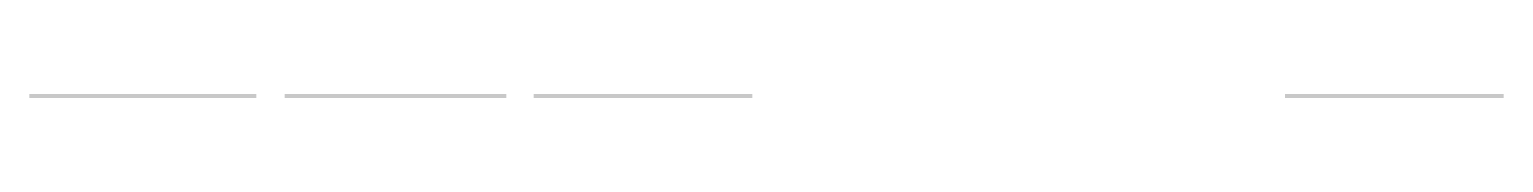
# Model space of a CAD drawing. Header units: millimetres. Extents: x -187347 to 135007, y -6415 to 292048.
# Drawn here: x 99643 to 135007, y 139979 to 140078 of the extents above; entities that cross this region are included whole.
import ezdxf

# ---------------------------------------------------------------- set-up
doc = ezdxf.new("R2010")
doc.units = ezdxf.units.MM
doc.header["$LTSCALE"] = 100
doc.layers.add('A-WALL-PATT', color=7, linetype='Continuous', lineweight=5)

msp = doc.modelspace()

# ---------------------------------------------------------------- hatches: boundary and pattern name
at = {"layer": 'A-WALL-PATT'}
h = msp.add_hatch(dxfattribs=at)
h.set_pattern_fill('FP_1437', color=256, angle=-292.61987, style=0, pattern_type=2)
h.set_pattern_definition([(247.3801, (102357.864, 140058.768), (-0.00031, -50.79954), [13.208, -647.192]), (247.3801, (102307.065, 140058.769), (-0.00031, -50.79954), [13.208, -647.192]), (247.3801, (102256.264, 140058.769), (-0.00031, -50.79954), [13.208, -647.192]), (247.3801, (102205.464, 140058.769), (-0.00031, -50.79954), [13.208, -647.192]), (247.3801, (102154.664, 140058.768), (-0.00031, -50.79954), [13.208, -647.192]), (292.2491, (102315.192, 140058.769), (-0.00024, -50.80037), [12.075, -1195.427]), (292.2491, (102264.392, 140058.768), (-0.00024, -50.80037), [12.075, -1195.427]), (292.2491, (102213.592, 140058.769), (-0.00024, -50.80037), [12.075, -1195.427]), (292.2491, (102162.792, 140058.768), (-0.00024, -50.80037), [12.075, -1195.427]), (292.2491, (102111.992, 140058.769), (-0.00024, -50.80037), [12.075, -1195.427]), (292.2491, (102061.192, 140058.768), (-0.00024, -50.80037), [12.075, -1195.427]), (292.2491, (102010.393, 140058.768), (-0.00024, -50.80037), [12.075, -1195.427]), (292.2491, (101959.592, 140058.768), (-0.00024, -50.80037), [12.075, -1195.427]), (292.2491, (101908.792, 140058.768), (-0.00024, -50.80037), [12.075, -1195.427]), (67.7511, (102327.892, 140047.592), (0.00048, -50.80037), [12.075, -1195.427]), (67.7511, (102277.093, 140047.593), (0.00048, -50.80037), [12.075, -1195.427]), (67.7511, (102226.292, 140047.593), (0.00048, -50.80037), [12.075, -1195.427]), (67.7511, (102175.492, 140047.593), (0.00048, -50.80037), [12.075, -1195.427]), (67.7511, (102124.692, 140047.592), (0.00048, -50.80037), [12.075, -1195.427]), (67.7511, (102073.892, 140047.593), (0.00048, -50.80037), [12.075, -1195.427]), (67.7511, (102023.092, 140047.592), (0.00048, -50.80037), [12.075, -1195.427]), (67.7511, (101972.292, 140047.593), (0.00048, -50.80037), [12.075, -1195.427]), (67.7511, (101921.492, 140047.592), (0.00048, -50.80037), [12.075, -1195.427]), (112.6201, (102345.672, 140046.577), (0.00055, -50.79954), [13.208, -647.192]), (112.6201, (102294.872, 140046.576), (0.00055, -50.79954), [13.208, -647.192]), (112.6201, (102244.072, 140046.577), (0.00055, -50.79954), [13.208, -647.192]), (112.6201, (102193.272, 140046.576), (0.00055, -50.79954), [13.208, -647.192]), (112.6201, (102142.472, 140046.577), (0.00055, -50.79954), [13.208, -647.192]), (261.87013, (102360.404, 140067.405), (6.9e-05, -50.799541), [3.592, -355.618]), (248.1981, (102359.896, 140063.849), (-0.00022, -50.80049), [5.471, -268.095]), (248.1981, (102309.096, 140063.848), (-0.00022, -50.80049), [5.471, -268.095]), (111.8011, (102340.593, 140058.768), (-0.00043, -50.80049), [5.471, -268.095]), (111.8011, (102289.792, 140058.768), (-0.00043, -50.80049), [5.471, -268.095]), (98.13013, (102338.56, 140063.849), (0.00017, -50.799541), [3.592, -355.618]), (98.13013, (102360.404, 140067.405), (0.00017, -50.799541), [3.592, -355.618]), (116.5651, (102359.896, 140070.96), (0.00052, -50.79989), [3.408, -110.184]), (135.0001, (102358.372, 140074.01), (0.0001, -50.79997), [3.592, -68.25]), (146.3101, (102355.832, 140076.55), (0.00046, -50.8), [1.832, -181.33]), (146.3101, (102305.03, 140076.55), (0.00046, -50.8), [1.832, -181.33]), (146.3101, (102254.23, 140076.55), (0.00046, -50.8), [1.832, -181.33]), (161.5651, (102354.31, 140077.564), (-0.0002, -50.7998), [1.676, -158.967]), (161.5651, (102303.51, 140077.564), (-0.00024, -50.7998), [1.676, -158.967]), (161.5651, (102252.71, 140077.565), (-0.00024, -50.7998), [1.676, -158.967]), (161.5651, (102352.784, 140078.07), (-0.0002, -50.7998), [1.676, -158.967]), (161.5651, (102301.984, 140078.073), (-0.00024, -50.7998), [1.676, -158.967]), (161.5651, (102251.184, 140078.07), (-0.00024, -50.7998), [1.676, -158.967]), (180.0001, (102351.26, 140078.58), (0.0001, -50.8), [4.064, -46.736]), (198.4351, (102347.197, 140078.58), (0.0005, -50.7998), [1.676, -158.967]), (198.4351, (102296.396, 140078.58), (0.0005, -50.7998), [1.676, -158.967]), (198.4351, (102245.596, 140078.58), (0.0005, -50.7998), [1.676, -158.967]), (198.4351, (102345.67, 140078.073), (0.0005, -50.7998), [1.676, -158.967]), (198.4351, (102294.87, 140078.07), (0.0005, -50.7998), [1.676, -158.967]), (198.4351, (102244.073, 140078.07), (0.0005, -50.7998), [1.676, -158.967]), (213.6901, (102344.15, 140077.565), (-0.0002, -50.8), [1.832, -181.33]), (213.6901, (102293.348, 140077.564), (-0.0002, -50.8), [1.832, -181.33]), (213.6901, (102242.55, 140077.565), (-0.0002, -50.8), [1.832, -181.33]), (225.0001, (102342.624, 140076.55), (0.0001, -50.79997), [3.592, -68.25]), (243.4351, (102340.084, 140074.008), (-0.00028, -50.79989), [3.408, -110.184]), (261.87013, (102338.561, 140070.961), (6.9e-05, -50.799541), [3.592, -355.618]), (261.87013, (102335.004, 140067.404), (6.9e-05, -50.799541), [3.592, -355.618]), (248.1981, (102334.497, 140063.849), (-0.00022, -50.80049), [5.471, -268.095]), (248.1981, (102283.696, 140063.849), (-0.00022, -50.80049), [5.471, -268.095]), (111.8011, (102315.192, 140058.769), (-0.00043, -50.80049), [5.471, -268.095]), (111.8011, (102264.392, 140058.768), (-0.00043, -50.80049), [5.471, -268.095]), (98.13013, (102313.16, 140063.848), (0.00017, -50.799541), [3.592, -355.618]), (98.13013, (102335.004, 140067.404), (0.00017, -50.799541), [3.592, -355.618]), (116.5651, (102334.496, 140070.96), (0.00052, -50.79989), [3.408, -110.184]), (135.0001, (102332.972, 140074.01), (0.0001, -50.79997), [3.592, -68.25]), (146.3101, (102330.433, 140076.55), (0.00046, -50.8), [1.832, -181.33]), (146.3101, (102279.63, 140076.55), (0.00046, -50.8), [1.832, -181.33]), (146.3101, (102228.832, 140076.55), (0.00046, -50.8), [1.832, -181.33]), (161.5651, (102328.91, 140077.564), (-0.00024, -50.7998), [1.676, -158.967]), (161.5651, (102278.11, 140077.565), (-0.00024, -50.7998), [1.676, -158.967]), (161.5651, (102227.31, 140077.564), (-0.00024, -50.7998), [1.676, -158.967]), (161.5651, (102327.384, 140078.072), (-0.00024, -50.7998), [1.676, -158.967]), (161.5651, (102276.585, 140078.073), (-0.00024, -50.7998), [1.676, -158.967]), (161.5651, (102225.784, 140078.073), (-0.00024, -50.7998), [1.676, -158.967]), (180.0001, (102325.86, 140078.58), (0.0001, -50.8), [4.064, -46.736]), (198.4351, (102321.796, 140078.58), (0.0005, -50.7998), [1.676, -158.967]), (198.4351, (102270.996, 140078.58), (0.0005, -50.7998), [1.676, -158.967]), (198.4351, (102220.196, 140078.58), (0.0005, -50.7998), [1.676, -158.967]), (198.4351, (102320.27, 140078.073), (0.0005, -50.7998), [1.676, -158.967]), (198.4351, (102269.47, 140078.07), (0.0005, -50.7998), [1.676, -158.967]), (198.4351, (102218.67, 140078.073), (0.0005, -50.7998), [1.676, -158.967]), (213.6901, (102318.75, 140077.565), (-0.0002, -50.8), [1.832, -181.33]), (213.6901, (102267.948, 140077.565), (-0.0002, -50.8), [1.832, -181.33]), (213.6901, (102217.15, 140077.565), (-0.0002, -50.8), [1.832, -181.33]), (225.0001, (102317.225, 140076.55), (0.0001, -50.79997), [3.592, -68.25]), (243.4351, (102314.684, 140074.008), (-0.00028, -50.79989), [3.408, -110.184]), (261.87013, (102313.1596, 140070.9604), (6.9e-05, -50.799541), [3.592, -355.618]), (261.87013, (102347.7036, 140038.9564), (6.9e-05, -50.799541), [3.592, -355.618]), (243.4351, (102347.196, 140035.4), (-0.00028, -50.79989), [3.408, -110.184]), (225.0001, (102345.672, 140032.353), (0.0001, -50.79997), [3.592, -68.25]), (213.6901, (102343.13, 140029.812), (-0.0002, -50.8), [1.832, -181.33]), (213.6901, (102292.332, 140029.813), (-0.0002, -50.8), [1.832, -181.33]), (213.6901, (102241.53, 140029.812), (-0.0002, -50.8), [1.832, -181.33]), (198.4351, (102341.61, 140028.796), (0.0005, -50.7998), [1.676, -158.967]), (198.4351, (102290.81, 140028.797), (0.0005, -50.7998), [1.676, -158.967]), (198.4351, (102240.01, 140028.796), (0.0005, -50.7998), [1.676, -158.967]), (198.4351, (102340.084, 140028.29), (0.0005, -50.7998), [1.676, -158.967]), (198.4351, (102289.284, 140028.29), (0.0005, -50.7998), [1.676, -158.967]), (198.4351, (102238.484, 140028.29), (0.0005, -50.7998), [1.676, -158.967]), (180.0001, (102338.56, 140027.78), (0.0001, -50.8), [4.064, -46.736]), (161.5651, (102334.496, 140027.78), (-0.00024, -50.7998), [1.676, -158.967]), (161.5651, (102283.697, 140027.78), (-0.00024, -50.7998), [1.676, -158.967]), (161.5651, (102232.896, 140027.78), (-0.00024, -50.7998), [1.676, -158.967]), (161.5651, (102332.972, 140028.29), (-0.00024, -50.7998), [1.676, -158.967]), (161.5651, (102282.17, 140028.29), (-0.00024, -50.7998), [1.676, -158.967]), (161.5651, (102231.37, 140028.29), (-0.00024, -50.7998), [1.676, -158.967]), (146.3101, (102331.45, 140028.797), (0.00046, -50.8), [1.832, -181.33]), (146.3101, (102280.648, 140028.797), (0.00046, -50.8), [1.832, -181.33]), (146.3101, (102229.85, 140028.797), (0.00046, -50.8), [1.832, -181.33]), (135.0001, (102329.924, 140029.812), (0.0001, -50.79997), [3.592, -68.25]), (116.5651, (102327.385, 140032.352), (0.00052, -50.79989), [3.408, -110.184]), (98.13013, (102325.8596, 140035.4004), (0.00017, -50.799541), [3.592, -355.618]), (98.13013, (102347.7036, 140038.9564), (0.00017, -50.799541), [3.592, -355.618]), (110.5561, (102347.196, 140042.512), (0.00031, -50.80042), [4.34, -429.695]), (110.5561, (102296.397, 140042.512), (0.00031, -50.80042), [4.34, -429.695]), (110.5561, (102245.596, 140042.512), (0.00031, -50.80042), [4.34, -429.695]), (248.1981, (102327.892, 140047.592), (-0.00022, -50.80049), [5.471, -268.095]), (248.1981, (102277.093, 140047.593), (-0.00022, -50.80049), [5.471, -268.095]), (261.87013, (102325.86, 140042.512), (6.9e-05, -50.799541), [3.592, -355.618]), (180.0001, (102361.93, 140027.78), (0.0001, -50.8), [2.032, -48.768]), (161.5651, (102359.896, 140027.78), (-0.0002, -50.7998), [1.676, -158.967]), (161.5651, (102309.096, 140027.78), (-0.00024, -50.7998), [1.676, -158.967]), (161.5651, (102258.296, 140027.78), (-0.00024, -50.7998), [1.676, -158.967]), (161.5651, (102358.37, 140028.29), (-0.0002, -50.7998), [1.676, -158.967]), (161.5651, (102307.573, 140028.29), (-0.00024, -50.7998), [1.676, -158.967]), (161.5651, (102256.77, 140028.29), (-0.00024, -50.7998), [1.676, -158.967]), (146.3101, (102356.85, 140028.797), (0.00046, -50.8), [1.832, -181.33]), (146.3101, (102306.048, 140028.796), (0.00046, -50.8), [1.832, -181.33]), (146.3101, (102255.25, 140028.797), (0.00046, -50.8), [1.832, -181.33]), (135.0001, (102355.324, 140029.812), (0.0001, -50.79997), [3.592, -68.25]), (116.5651, (102352.784, 140032.352), (0.00052, -50.79989), [3.408, -110.184]), (98.13013, (102351.261, 140035.401), (0.00017, -50.799541), [3.592, -355.618]), (249.4441, (102352.784, 140046.576), (-7e-05, -50.80042), [4.34, -429.695]), (249.4441, (102301.985, 140046.577), (-7e-05, -50.80042), [4.34, -429.695]), (249.4441, (102251.184, 140046.577), (-7e-05, -50.80042), [4.34, -429.695]), (261.87013, (102351.26, 140042.512), (6.9e-05, -50.799541), [3.592, -355.618]), (261.87013, (102322.304, 140038.9565), (6.9e-05, -50.799541), [3.592, -355.618]), (243.4351, (102321.796, 140035.4), (-0.00028, -50.79989), [3.408, -110.184]), (225.0001, (102320.273, 140032.353), (0.0001, -50.79997), [3.592, -68.25]), (213.6901, (102317.732, 140029.812), (-0.0002, -50.8), [1.832, -181.33]), (213.6901, (102266.933, 140029.813), (-0.0002, -50.8), [1.832, -181.33]), (213.6901, (102216.13, 140029.813), (-0.0002, -50.8), [1.832, -181.33]), (198.4351, (102316.21, 140028.796), (0.0005, -50.7998), [1.676, -158.967]), (198.4351, (102265.41, 140028.797), (0.0005, -50.7998), [1.676, -158.967]), (198.4351, (102214.61, 140028.797), (0.0005, -50.7998), [1.676, -158.967]), (198.4351, (102314.685, 140028.29), (0.0005, -50.7998), [1.676, -158.967]), (198.4351, (102263.884, 140028.29), (0.0005, -50.7998), [1.676, -158.967]), (198.4351, (102213.084, 140028.29), (0.0005, -50.7998), [1.676, -158.967]), (180.0001, (102313.16, 140027.78), (0.0001, -50.8), [2.032, -48.768]), (98.13013, (102322.304, 140038.9565), (0.00017, -50.799541), [3.592, -355.618]), (111.8011, (102321.796, 140042.512), (-0.00043, -50.80049), [5.471, -268.095]), (111.8011, (102270.996, 140042.513), (-0.00043, -50.80049), [5.471, -268.095])])
h.paths.add_polyline_path([(100790.9, 139979.4), (105081.9, 139979.4), (105081.9, 140077.8), (99642.7, 140077.8), (99642.7, 139979.4), (100050.3, 139979.4)])
h = msp.add_hatch(dxfattribs=at)
h.set_pattern_fill('FP_1439', color=256, angle=-292.61987, style=0, pattern_type=2)
h.set_pattern_definition([(247.3801, (108420.364, 140058.769), (-0.00031, -50.79954), [13.208, -647.192]), (247.3801, (108369.564, 140058.768), (-0.00031, -50.79954), [13.208, -647.192]), (247.3801, (108318.764, 140058.769), (-0.00031, -50.79954), [13.208, -647.192]), (247.3801, (108267.964, 140058.768), (-0.00031, -50.79954), [13.208, -647.192]), (247.3801, (108217.165, 140058.768), (-0.00031, -50.79954), [13.208, -647.192]), (292.2491, (108377.692, 140058.769), (-0.00024, -50.80037), [12.075, -1195.427]), (292.2491, (108326.892, 140058.768), (-0.00024, -50.80037), [12.075, -1195.427]), (292.2491, (108276.093, 140058.769), (-0.00024, -50.80037), [12.075, -1195.427]), (292.2491, (108225.292, 140058.768), (-0.00024, -50.80037), [12.075, -1195.427]), (292.2491, (108174.492, 140058.769), (-0.00024, -50.80037), [12.075, -1195.427]), (292.2491, (108123.692, 140058.768), (-0.00024, -50.80037), [12.075, -1195.427]), (292.2491, (108072.892, 140058.769), (-0.00024, -50.80037), [12.075, -1195.427]), (292.2491, (108022.092, 140058.768), (-0.00024, -50.80037), [12.075, -1195.427]), (292.2491, (107971.292, 140058.769), (-0.00024, -50.80037), [12.075, -1195.427]), (67.7511, (108390.392, 140047.593), (0.00048, -50.80037), [12.075, -1195.427]), (67.7511, (108339.592, 140047.592), (0.00048, -50.80037), [12.075, -1195.427]), (67.7511, (108288.792, 140047.593), (0.00048, -50.80037), [12.075, -1195.427]), (67.7511, (108237.992, 140047.592), (0.00048, -50.80037), [12.075, -1195.427]), (67.7511, (108187.193, 140047.592), (0.00048, -50.80037), [12.075, -1195.427]), (67.7511, (108136.392, 140047.593), (0.00048, -50.80037), [12.075, -1195.427]), (67.7511, (108085.592, 140047.592), (0.00048, -50.80037), [12.075, -1195.427]), (67.7511, (108034.793, 140047.593), (0.00048, -50.80037), [12.075, -1195.427]), (67.7511, (107983.992, 140047.592), (0.00048, -50.80037), [12.075, -1195.427]), (112.6201, (108408.172, 140046.576), (0.00055, -50.79954), [13.208, -647.192]), (112.6201, (108357.373, 140046.576), (0.00055, -50.79954), [13.208, -647.192]), (112.6201, (108306.572, 140046.577), (0.00055, -50.79954), [13.208, -647.192]), (112.6201, (108255.772, 140046.576), (0.00055, -50.79954), [13.208, -647.192]), (112.6201, (108204.973, 140046.577), (0.00055, -50.79954), [13.208, -647.192]), (261.87013, (108422.904, 140067.404), (6.9e-05, -50.799541), [3.592, -355.618]), (248.1981, (108422.397, 140063.849), (-0.00022, -50.80049), [5.471, -268.095]), (248.1981, (108371.596, 140063.848), (-0.00022, -50.80049), [5.471, -268.095]), (111.8011, (108403.092, 140058.769), (-0.00043, -50.80049), [5.471, -268.095]), (111.8011, (108352.292, 140058.768), (-0.00043, -50.80049), [5.471, -268.095]), (98.13013, (108401.06, 140063.848), (0.00017, -50.799541), [3.592, -355.618]), (98.13013, (108422.904, 140067.404), (0.00017, -50.799541), [3.592, -355.618]), (116.5651, (108422.396, 140070.96), (0.00052, -50.79989), [3.408, -110.184]), (135.0001, (108420.872, 140074.01), (0.0001, -50.79997), [3.592, -68.25]), (146.3101, (108418.333, 140076.55), (0.00046, -50.8), [1.832, -181.33]), (146.3101, (108367.53, 140076.55), (0.00046, -50.8), [1.832, -181.33]), (146.3101, (108316.732, 140076.55), (0.00046, -50.8), [1.832, -181.33]), (161.5651, (108416.81, 140077.564), (-0.0002, -50.7998), [1.676, -158.967]), (161.5651, (108366.01, 140077.565), (-0.0002, -50.7998), [1.676, -158.967]), (161.5651, (108315.21, 140077.564), (-0.00024, -50.7998), [1.676, -158.967]), (161.5651, (108415.284, 140078.07), (-0.0002, -50.7998), [1.676, -158.967]), (161.5651, (108364.485, 140078.073), (-0.0002, -50.7998), [1.676, -158.967]), (161.5651, (108313.684, 140078.072), (-0.00024, -50.7998), [1.676, -158.967]), (180.0001, (108413.76, 140078.58), (0.0001, -50.8), [4.064, -46.736]), (198.4351, (108409.696, 140078.58), (0.0005, -50.7998), [1.676, -158.967]), (198.4351, (108358.896, 140078.58), (0.0005, -50.7998), [1.676, -158.967]), (198.4351, (108308.096, 140078.58), (0.0005, -50.7998), [1.676, -158.967]), (198.4351, (108408.17, 140078.073), (0.0005, -50.7998), [1.676, -158.967]), (198.4351, (108357.37, 140078.07), (0.0005, -50.7998), [1.676, -158.967]), (198.4351, (108306.57, 140078.073), (0.0005, -50.7998), [1.676, -158.967]), (213.6901, (108406.65, 140077.565), (-0.0002, -50.8), [1.832, -181.33]), (213.6901, (108355.848, 140077.564), (-0.0002, -50.8), [1.832, -181.33]), (213.6901, (108305.05, 140077.565), (-0.0002, -50.8), [1.832, -181.33]), (225.0001, (108405.125, 140076.55), (0.0001, -50.79997), [3.592, -68.25]), (243.4351, (108402.584, 140074.008), (-0.00028, -50.79989), [3.408, -110.184]), (261.87013, (108401.0596, 140070.96), (6.9e-05, -50.799541), [3.592, -355.618]), (261.87013, (108397.5044, 140067.404), (6.9e-05, -50.799541), [3.592, -355.618]), (248.1981, (108396.996, 140063.848), (-0.00022, -50.80049), [5.471, -268.095]), (248.1981, (108346.196, 140063.849), (-0.00022, -50.80049), [5.471, -268.095]), (111.8011, (108377.692, 140058.769), (-0.00043, -50.80049), [5.471, -268.095]), (111.8011, (108326.892, 140058.768), (-0.00043, -50.80049), [5.471, -268.095]), (98.13013, (108375.6604, 140063.848), (0.00017, -50.799541), [3.592, -355.618]), (98.13013, (108397.5044, 140067.404), (0.00017, -50.799541), [3.592, -355.618]), (116.5651, (108396.996, 140070.96), (0.00052, -50.79989), [3.408, -110.184]), (135.0001, (108395.472, 140074.01), (0.0001, -50.79997), [3.592, -68.25]), (146.3101, (108392.93, 140076.55), (0.00046, -50.8), [1.832, -181.33]), (146.3101, (108342.13, 140076.55), (0.00046, -50.8), [1.832, -181.33]), (146.3101, (108291.332, 140076.55), (0.00046, -50.8), [1.832, -181.33]), (161.5651, (108391.41, 140077.564), (-0.0002, -50.7998), [1.676, -158.967]), (161.5651, (108340.61, 140077.565), (-0.0002, -50.7998), [1.676, -158.967]), (161.5651, (108289.81, 140077.564), (-0.00024, -50.7998), [1.676, -158.967]), (161.5651, (108389.884, 140078.073), (-0.0002, -50.7998), [1.676, -158.967]), (161.5651, (108339.084, 140078.07), (-0.0002, -50.7998), [1.676, -158.967]), (161.5651, (108288.284, 140078.073), (-0.00024, -50.7998), [1.676, -158.967]), (180.0001, (108388.36, 140078.58), (0.0001, -50.8), [4.064, -46.736]), (198.4351, (108384.296, 140078.58), (0.0005, -50.7998), [1.676, -158.967]), (198.4351, (108333.496, 140078.58), (0.0005, -50.7998), [1.676, -158.967]), (198.4351, (108282.697, 140078.58), (0.0005, -50.7998), [1.676, -158.967]), (198.4351, (108382.77, 140078.07), (0.0005, -50.7998), [1.676, -158.967]), (198.4351, (108331.973, 140078.07), (0.0005, -50.7998), [1.676, -158.967]), (198.4351, (108281.17, 140078.073), (0.0005, -50.7998), [1.676, -158.967]), (213.6901, (108381.248, 140077.564), (-0.0002, -50.8), [1.832, -181.33]), (213.6901, (108330.45, 140077.565), (-0.0002, -50.8), [1.832, -181.33]), (213.6901, (108279.65, 140077.564), (-0.0002, -50.8), [1.832, -181.33]), (225.0001, (108379.724, 140076.55), (0.0001, -50.79997), [3.592, -68.25]), (243.4351, (108377.184, 140074.009), (-0.00028, -50.79989), [3.408, -110.184]), (261.87013, (108375.66, 140070.9605), (6.9e-05, -50.799541), [3.592, -355.618]), (261.87013, (108410.204, 140038.9565), (6.9e-05, -50.799541), [3.592, -355.618]), (243.4351, (108409.696, 140035.4), (-0.00028, -50.79989), [3.408, -110.184]), (225.0001, (108408.173, 140032.353), (0.0001, -50.79997), [3.592, -68.25]), (213.6901, (108405.632, 140029.812), (-0.0002, -50.8), [1.832, -181.33]), (213.6901, (108354.833, 140029.813), (-0.0002, -50.8), [1.832, -181.33]), (213.6901, (108304.03, 140029.812), (-0.0002, -50.8), [1.832, -181.33]), (198.4351, (108404.11, 140028.796), (0.0005, -50.7998), [1.676, -158.967]), (198.4351, (108353.31, 140028.797), (0.0005, -50.7998), [1.676, -158.967]), (198.4351, (108302.51, 140028.796), (0.0005, -50.7998), [1.676, -158.967]), (198.4351, (108402.585, 140028.29), (0.0005, -50.7998), [1.676, -158.967]), (198.4351, (108351.784, 140028.29), (0.0005, -50.7998), [1.676, -158.967]), (198.4351, (108300.984, 140028.29), (0.0005, -50.7998), [1.676, -158.967]), (180.0001, (108401.06, 140027.78), (0.0001, -50.8), [4.064, -46.736]), (161.5651, (108396.996, 140027.78), (-0.0002, -50.7998), [1.676, -158.967]), (161.5651, (108346.196, 140027.78), (-0.0002, -50.7998), [1.676, -158.967]), (161.5651, (108295.396, 140027.78), (-0.00024, -50.7998), [1.676, -158.967]), (161.5651, (108395.473, 140028.29), (-0.0002, -50.7998), [1.676, -158.967]), (161.5651, (108344.67, 140028.29), (-0.0002, -50.7998), [1.676, -158.967]), (161.5651, (108293.87, 140028.29), (-0.00024, -50.7998), [1.676, -158.967]), (146.3101, (108393.948, 140028.796), (0.00046, -50.8), [1.832, -181.33]), (146.3101, (108343.15, 140028.797), (0.00046, -50.8), [1.832, -181.33]), (146.3101, (108292.35, 140028.796), (0.00046, -50.8), [1.832, -181.33]), (135.0001, (108392.424, 140029.812), (0.0001, -50.79997), [3.592, -68.25]), (116.5651, (108389.884, 140032.353), (0.00052, -50.79989), [3.408, -110.184]), (98.13013, (108388.36, 140035.4005), (0.00017, -50.799541), [3.592, -355.618]), (98.13013, (108410.204, 140038.9565), (0.00017, -50.799541), [3.592, -355.618]), (110.5561, (108409.696, 140042.512), (0.00031, -50.80042), [4.34, -429.695]), (110.5561, (108358.896, 140042.513), (0.00031, -50.80042), [4.34, -429.695]), (110.5561, (108308.096, 140042.512), (0.00031, -50.80042), [4.34, -429.695]), (248.1981, (108390.392, 140047.593), (-0.00022, -50.80049), [5.471, -268.095]), (248.1981, (108339.592, 140047.592), (-0.00022, -50.80049), [5.471, -268.095]), (261.87013, (108388.36, 140042.5124), (6.9e-05, -50.799541), [3.592, -355.618]), (180.0001, (108424.43, 140027.78), (0.0001, -50.8), [2.032, -48.768]), (161.5651, (108422.396, 140027.78), (-0.0002, -50.7998), [1.676, -158.967]), (161.5651, (108371.597, 140027.78), (-0.0002, -50.7998), [1.676, -158.967]), (161.5651, (108320.796, 140027.78), (-0.00024, -50.7998), [1.676, -158.967]), (161.5651, (108420.872, 140028.29), (-0.0002, -50.7998), [1.676, -158.967]), (161.5651, (108370.07, 140028.29), (-0.0002, -50.7998), [1.676, -158.967]), (161.5651, (108319.27, 140028.29), (-0.00024, -50.7998), [1.676, -158.967]), (146.3101, (108419.35, 140028.797), (0.00046, -50.8), [1.832, -181.33]), (146.3101, (108368.548, 140028.796), (0.00046, -50.8), [1.832, -181.33]), (146.3101, (108317.75, 140028.797), (0.00046, -50.8), [1.832, -181.33]), (135.0001, (108417.824, 140029.812), (0.0001, -50.79997), [3.592, -68.25]), (116.5651, (108415.285, 140032.352), (0.00052, -50.79989), [3.408, -110.184]), (98.13013, (108413.7596, 140035.4), (0.00017, -50.799541), [3.592, -355.618]), (249.4441, (108415.284, 140046.577), (-7e-05, -50.80042), [4.34, -429.695]), (249.4441, (108364.484, 140046.576), (-7e-05, -50.80042), [4.34, -429.695]), (249.4441, (108313.684, 140046.577), (-7e-05, -50.80042), [4.34, -429.695]), (261.87013, (108413.76, 140042.512), (6.9e-05, -50.799541), [3.592, -355.618]), (261.87013, (108384.804, 140038.9566), (6.9e-05, -50.799541), [3.592, -355.618]), (243.4351, (108384.296, 140035.4), (-0.00028, -50.79989), [3.408, -110.184]), (225.0001, (108382.77, 140032.352), (0.0001, -50.79997), [3.592, -68.25]), (213.6901, (108380.232, 140029.813), (-0.0002, -50.8), [1.832, -181.33]), (213.6901, (108329.43, 140029.812), (-0.0002, -50.8), [1.832, -181.33]), (213.6901, (108278.63, 140029.813), (-0.0002, -50.8), [1.832, -181.33]), (198.4351, (108378.71, 140028.797), (0.0005, -50.7998), [1.676, -158.967]), (198.4351, (108327.91, 140028.796), (0.0005, -50.7998), [1.676, -158.967]), (198.4351, (108277.11, 140028.797), (0.0005, -50.7998), [1.676, -158.967]), (198.4351, (108377.184, 140028.29), (0.0005, -50.7998), [1.676, -158.967]), (198.4351, (108326.384, 140028.29), (0.0005, -50.7998), [1.676, -158.967]), (198.4351, (108275.584, 140028.29), (0.0005, -50.7998), [1.676, -158.967]), (180.0001, (108375.66, 140027.78), (0.0001, -50.8), [2.032, -48.768]), (98.13013, (108384.804, 140038.9566), (0.00017, -50.799541), [3.592, -355.618]), (111.8011, (108384.297, 140042.512), (-0.00043, -50.80049), [5.471, -268.095]), (111.8011, (108333.496, 140042.513), (-0.00043, -50.80049), [5.471, -268.095])])
h.paths.add_polyline_path([(110982.7, 139979.4), (111081.9, 139979.4), (111081.9, 140077.8), (105766.9, 140077.8), (105766.9, 139979.4), (109678.6, 139979.4)])
h = msp.add_hatch(dxfattribs=at)
h.set_pattern_fill('FP_1441', color=256, angle=-292.61987, style=0, pattern_type=2)
h.set_pattern_definition([(247.3801, (114357.864, 140058.769), (-0.00031, -50.79954), [13.208, -647.192]), (247.3801, (114307.064, 140058.768), (-0.00031, -50.79954), [13.208, -647.192]), (247.3801, (114256.264, 140058.769), (-0.00031, -50.79954), [13.208, -647.192]), (247.3801, (114205.464, 140058.768), (-0.00031, -50.79954), [13.208, -647.192]), (247.3801, (114154.664, 140058.769), (-0.00031, -50.79954), [13.208, -647.192]), (292.2491, (114315.192, 140058.768), (-0.00024, -50.80037), [12.075, -1195.427]), (292.2491, (114264.392, 140058.769), (-0.00024, -50.80037), [12.075, -1195.427]), (292.2491, (114213.592, 140058.768), (-0.00024, -50.80037), [12.075, -1195.427]), (292.2491, (114162.793, 140058.768), (-0.00024, -50.80037), [12.075, -1195.427]), (292.2491, (114111.992, 140058.769), (-0.00024, -50.80037), [12.075, -1195.427]), (292.2491, (114061.192, 140058.768), (-0.00024, -50.80037), [12.075, -1195.427]), (292.2491, (114010.393, 140058.769), (-0.00024, -50.80037), [12.075, -1195.427]), (292.2491, (113959.592, 140058.768), (-0.00024, -50.80037), [12.075, -1195.427]), (292.2491, (113908.792, 140058.769), (-0.00024, -50.80037), [12.075, -1195.427]), (67.7511, (114327.892, 140047.593), (0.00048, -50.80037), [12.075, -1195.427]), (67.7511, (114277.092, 140047.592), (0.00048, -50.80037), [12.075, -1195.427]), (67.7511, (114226.292, 140047.593), (0.00048, -50.80037), [12.075, -1195.427]), (67.7511, (114175.492, 140047.592), (0.00048, -50.80037), [12.075, -1195.427]), (67.7511, (114124.692, 140047.593), (0.00048, -50.80037), [12.075, -1195.427]), (67.7511, (114073.892, 140047.592), (0.00048, -50.80037), [12.075, -1195.427]), (67.7511, (114023.092, 140047.593), (0.00048, -50.80037), [12.075, -1195.427]), (67.7511, (113972.292, 140047.592), (0.00048, -50.80037), [12.075, -1195.427]), (67.7511, (113921.493, 140047.592), (0.00048, -50.80037), [12.075, -1195.427]), (112.6201, (114345.672, 140046.576), (0.00055, -50.79954), [13.208, -647.192]), (112.6201, (114294.872, 140046.577), (0.00055, -50.79954), [13.208, -647.192]), (112.6201, (114244.072, 140046.576), (0.00055, -50.79954), [13.208, -647.192]), (112.6201, (114193.272, 140046.577), (0.00055, -50.79954), [13.208, -647.192]), (112.6201, (114142.472, 140046.576), (0.00055, -50.79954), [13.208, -647.192]), (261.87013, (114360.404, 140067.404), (6.9e-05, -50.799541), [3.592, -355.618]), (248.1981, (114359.896, 140063.848), (-0.00022, -50.80049), [5.471, -268.095]), (248.1981, (114309.097, 140063.848), (-0.00022, -50.80049), [5.471, -268.095]), (111.8011, (114340.593, 140058.769), (-0.00043, -50.80049), [5.471, -268.095]), (111.8011, (114289.792, 140058.768), (-0.00043, -50.80049), [5.471, -268.095]), (98.13013, (114338.56, 140063.848), (0.00017, -50.799541), [3.592, -355.618]), (98.13013, (114360.404, 140067.404), (0.00017, -50.799541), [3.592, -355.618]), (116.5651, (114359.896, 140070.96), (0.00052, -50.79989), [3.408, -110.184]), (135.0001, (114358.372, 140074.01), (0.0001, -50.79997), [3.592, -68.25]), (146.3101, (114355.832, 140076.55), (0.00046, -50.8), [1.832, -181.33]), (146.3101, (114305.033, 140076.55), (0.00046, -50.8), [1.832, -181.33]), (146.3101, (114254.232, 140076.55), (0.00046, -50.8), [1.832, -181.33]), (161.5651, (114354.31, 140077.564), (-0.0002, -50.7998), [1.676, -158.967]), (161.5651, (114303.51, 140077.565), (-0.0002, -50.7998), [1.676, -158.967]), (161.5651, (114252.71, 140077.564), (-0.0002, -50.7998), [1.676, -158.967]), (161.5651, (114352.784, 140078.073), (-0.0002, -50.7998), [1.676, -158.967]), (161.5651, (114301.984, 140078.07), (-0.0002, -50.7998), [1.676, -158.967]), (161.5651, (114251.185, 140078.07), (-0.0002, -50.7998), [1.676, -158.967]), (180.0001, (114351.26, 140078.58), (0.0001, -50.8), [4.064, -46.736]), (198.4351, (114347.197, 140078.58), (0.0005, -50.7998), [1.676, -158.967]), (198.4351, (114296.396, 140078.58), (0.0005, -50.7998), [1.676, -158.967]), (198.4351, (114245.596, 140078.58), (0.0005, -50.7998), [1.676, -158.967]), (198.4351, (114345.67, 140078.073), (0.0005, -50.7998), [1.676, -158.967]), (198.4351, (114294.87, 140078.07), (0.0005, -50.7998), [1.676, -158.967]), (198.4351, (114244.073, 140078.073), (0.0005, -50.7998), [1.676, -158.967]), (213.6901, (114344.15, 140077.564), (-0.0002, -50.8), [1.832, -181.33]), (213.6901, (114293.35, 140077.564), (-0.0002, -50.8), [1.832, -181.33]), (213.6901, (114242.55, 140077.565), (-0.0002, -50.8), [1.832, -181.33]), (225.0001, (114342.624, 140076.548), (0.0001, -50.79997), [3.592, -68.25]), (243.4351, (114340.084, 140074.009), (-0.00028, -50.79989), [3.408, -110.184]), (261.87013, (114338.5604, 140070.96), (6.9e-05, -50.799541), [3.592, -355.618]), (261.87013, (114335.004, 140067.404), (6.9e-05, -50.799541), [3.592, -355.618]), (248.1981, (114334.496, 140063.848), (-0.00022, -50.80049), [5.471, -268.095]), (248.1981, (114283.696, 140063.849), (-0.00022, -50.80049), [5.471, -268.095]), (111.8011, (114315.192, 140058.768), (-0.00043, -50.80049), [5.471, -268.095]), (111.8011, (114264.392, 140058.769), (-0.00043, -50.80049), [5.471, -268.095]), (98.13013, (114313.16, 140063.848), (0.00017, -50.799541), [3.592, -355.618]), (98.13013, (114335.004, 140067.404), (0.00017, -50.799541), [3.592, -355.618]), (116.5651, (114334.496, 140070.96), (0.00052, -50.79989), [3.408, -110.184]), (135.0001, (114332.972, 140074.01), (0.0001, -50.79997), [3.592, -68.25]), (146.3101, (114330.432, 140076.55), (0.00046, -50.8), [1.832, -181.33]), (146.3101, (114279.63, 140076.55), (0.00046, -50.8), [1.832, -181.33]), (146.3101, (114228.83, 140076.55), (0.00046, -50.8), [1.832, -181.33]), (161.5651, (114328.91, 140077.565), (-0.0002, -50.7998), [1.676, -158.967]), (161.5651, (114278.11, 140077.564), (-0.0002, -50.7998), [1.676, -158.967]), (161.5651, (114227.31, 140077.564), (-0.00024, -50.7998), [1.676, -158.967]), (161.5651, (114327.384, 140078.073), (-0.0002, -50.7998), [1.676, -158.967]), (161.5651, (114276.584, 140078.07), (-0.0002, -50.7998), [1.676, -158.967]), (161.5651, (114225.784, 140078.073), (-0.00024, -50.7998), [1.676, -158.967]), (180.0001, (114325.86, 140078.58), (0.0001, -50.8), [4.064, -46.736]), (198.4351, (114321.796, 140078.58), (0.0005, -50.7998), [1.676, -158.967]), (198.4351, (114270.996, 140078.58), (0.0005, -50.7998), [1.676, -158.967]), (198.4351, (114220.196, 140078.58), (0.0005, -50.7998), [1.676, -158.967]), (198.4351, (114320.27, 140078.07), (0.0005, -50.7998), [1.676, -158.967]), (198.4351, (114269.472, 140078.073), (0.0005, -50.7998), [1.676, -158.967]), (198.4351, (114218.67, 140078.07), (0.0005, -50.7998), [1.676, -158.967]), (213.6901, (114318.75, 140077.564), (-0.0002, -50.8), [1.832, -181.33]), (213.6901, (114267.95, 140077.565), (-0.0002, -50.8), [1.832, -181.33]), (213.6901, (114217.15, 140077.564), (-0.0002, -50.8), [1.832, -181.33]), (225.0001, (114317.224, 140076.548), (0.0001, -50.79997), [3.592, -68.25]), (243.4351, (114314.684, 140074.009), (-0.00028, -50.79989), [3.408, -110.184]), (261.87013, (114313.1606, 140070.96), (6.9e-05, -50.799541), [3.592, -355.618]), (261.87013, (114347.7046, 140038.956), (6.9e-05, -50.799541), [3.592, -355.618]), (243.4351, (114347.196, 140035.4), (-0.00028, -50.79989), [3.408, -110.184]), (225.0001, (114345.672, 140032.352), (0.0001, -50.79997), [3.592, -68.25]), (213.6901, (114343.13, 140029.813), (-0.0002, -50.8), [1.832, -181.33]), (213.6901, (114292.332, 140029.81), (-0.0002, -50.8), [1.832, -181.33]), (213.6901, (114241.533, 140029.812), (-0.0002, -50.8), [1.832, -181.33]), (198.4351, (114341.61, 140028.797), (0.0005, -50.7998), [1.676, -158.967]), (198.4351, (114290.81, 140028.796), (0.0005, -50.7998), [1.676, -158.967]), (198.4351, (114240.01, 140028.796), (0.0005, -50.7998), [1.676, -158.967]), (198.4351, (114340.084, 140028.29), (0.0005, -50.7998), [1.676, -158.967]), (198.4351, (114289.284, 140028.29), (0.0005, -50.7998), [1.676, -158.967]), (198.4351, (114238.484, 140028.29), (0.0005, -50.7998), [1.676, -158.967]), (180.0001, (114338.56, 140027.78), (0.0001, -50.8), [4.064, -46.736]), (161.5651, (114334.496, 140027.78), (-0.0002, -50.7998), [1.676, -158.967]), (161.5651, (114283.696, 140027.78), (-0.0002, -50.7998), [1.676, -158.967]), (161.5651, (114232.896, 140027.78), (-0.00024, -50.7998), [1.676, -158.967]), (161.5651, (114332.97, 140028.29), (-0.0002, -50.7998), [1.676, -158.967]), (161.5651, (114282.173, 140028.29), (-0.0002, -50.7998), [1.676, -158.967]), (161.5651, (114231.37, 140028.29), (-0.00024, -50.7998), [1.676, -158.967]), (146.3101, (114331.45, 140028.796), (0.00046, -50.8), [1.832, -181.33]), (146.3101, (114280.65, 140028.797), (0.00046, -50.8), [1.832, -181.33]), (146.3101, (114229.85, 140028.796), (0.00046, -50.8), [1.832, -181.33]), (135.0001, (114329.924, 140029.813), (0.0001, -50.79997), [3.592, -68.25]), (116.5651, (114327.385, 140032.353), (0.00052, -50.79989), [3.408, -110.184]), (98.13013, (114325.8606, 140035.4), (0.00017, -50.799541), [3.592, -355.618]), (98.13013, (114347.7046, 140038.956), (0.00017, -50.799541), [3.592, -355.618]), (110.5561, (114347.196, 140042.512), (0.00031, -50.80042), [4.34, -429.695]), (110.5561, (114296.397, 140042.513), (0.00031, -50.80042), [4.34, -429.695]), (110.5561, (114245.596, 140042.512), (0.00031, -50.80042), [4.34, -429.695]), (248.1981, (114327.892, 140047.593), (-0.00022, -50.80049), [5.471, -268.095]), (248.1981, (114277.092, 140047.592), (-0.00022, -50.80049), [5.471, -268.095]), (261.87013, (114325.86, 140042.5126), (6.9e-05, -50.799541), [3.592, -355.618]), (180.0001, (114361.93, 140027.78), (0.0001, -50.8), [2.032, -48.768]), (161.5651, (114359.896, 140027.78), (-0.0002, -50.7998), [1.676, -158.967]), (161.5651, (114309.096, 140027.78), (-0.0002, -50.7998), [1.676, -158.967]), (161.5651, (114258.297, 140027.78), (-0.0002, -50.7998), [1.676, -158.967]), (161.5651, (114358.37, 140028.29), (-0.0002, -50.7998), [1.676, -158.967]), (161.5651, (114307.57, 140028.29), (-0.0002, -50.7998), [1.676, -158.967]), (161.5651, (114256.77, 140028.29), (-0.0002, -50.7998), [1.676, -158.967]), (146.3101, (114356.85, 140028.796), (0.00046, -50.8), [1.832, -181.33]), (146.3101, (114306.05, 140028.796), (0.00046, -50.8), [1.832, -181.33]), (146.3101, (114255.25, 140028.797), (0.00046, -50.8), [1.832, -181.33]), (135.0001, (114355.324, 140029.812), (0.0001, -50.79997), [3.592, -68.25]), (116.5651, (114352.784, 140032.353), (0.00052, -50.79989), [3.408, -110.184]), (98.13013, (114351.2604, 140035.4), (0.00017, -50.799541), [3.592, -355.618]), (249.4441, (114352.784, 140046.577), (-7e-05, -50.80042), [4.34, -429.695]), (249.4441, (114301.984, 140046.576), (-7e-05, -50.80042), [4.34, -429.695]), (249.4441, (114251.184, 140046.577), (-7e-05, -50.80042), [4.34, -429.695]), (261.87013, (114351.26, 140042.5124), (6.9e-05, -50.799541), [3.592, -355.618]), (261.87013, (114322.304, 140038.957), (6.9e-05, -50.799541), [3.592, -355.618]), (243.4351, (114321.796, 140035.4), (-0.00028, -50.79989), [3.408, -110.184]), (225.0001, (114320.272, 140032.352), (0.0001, -50.79997), [3.592, -68.25]), (213.6901, (114317.732, 140029.813), (-0.0002, -50.8), [1.832, -181.33]), (213.6901, (114266.932, 140029.812), (-0.0002, -50.8), [1.832, -181.33]), (213.6901, (114216.13, 140029.813), (-0.0002, -50.8), [1.832, -181.33]), (198.4351, (114316.21, 140028.797), (0.0005, -50.7998), [1.676, -158.967]), (198.4351, (114265.41, 140028.796), (0.0005, -50.7998), [1.676, -158.967]), (198.4351, (114214.61, 140028.797), (0.0005, -50.7998), [1.676, -158.967]), (198.4351, (114314.685, 140028.29), (0.0005, -50.7998), [1.676, -158.967]), (198.4351, (114263.884, 140028.29), (0.0005, -50.7998), [1.676, -158.967]), (198.4351, (114213.084, 140028.29), (0.0005, -50.7998), [1.676, -158.967]), (180.0001, (114313.16, 140027.78), (0.0001, -50.8), [2.032, -48.768]), (98.13013, (114322.304, 140038.957), (0.00017, -50.799541), [3.592, -355.618]), (111.8011, (114321.796, 140042.513), (-0.00043, -50.80049), [5.471, -268.095]), (111.8011, (114270.996, 140042.512), (-0.00043, -50.80049), [5.471, -268.095])])
h.paths.add_polyline_path([(115603.8, 139979.4), (116982.7, 139979.4), (116982.7, 140077.8), (111741.9, 140077.8), (111741.9, 139979.4), (112641.2, 139979.4)])
h = msp.add_hatch(dxfattribs=at)
h.set_pattern_fill('FP_1445', color=256, angle=-292.61987, style=0, pattern_type=2)
h.set_pattern_definition([(247.3801, (132382.864, 140058.769), (-0.00031, -50.79954), [13.208, -647.192]), (247.3801, (132332.064, 140058.769), (-0.00031, -50.79954), [13.208, -647.192]), (247.3801, (132281.264, 140058.768), (-0.00031, -50.79954), [13.208, -647.192]), (247.3801, (132230.465, 140058.769), (-0.00031, -50.79954), [13.208, -647.192]), (247.3801, (132179.664, 140058.768), (-0.00031, -50.79954), [13.208, -647.192]), (292.2491, (132340.192, 140058.769), (-0.00024, -50.80037), [12.075, -1195.427]), (292.2491, (132289.392, 140058.768), (-0.00024, -50.80037), [12.075, -1195.427]), (292.2491, (132238.592, 140058.769), (-0.00024, -50.80037), [12.075, -1195.427]), (292.2491, (132187.792, 140058.768), (-0.00024, -50.80037), [12.075, -1195.427]), (292.2491, (132136.992, 140058.768), (-0.00024, -50.80037), [12.075, -1195.427]), (292.2491, (132086.192, 140058.77), (-0.00024, -50.80037), [12.075, -1195.427]), (292.2491, (132035.392, 140058.768), (-0.00024, -50.80037), [12.075, -1195.427]), (292.2491, (131984.593, 140058.769), (-0.00024, -50.80037), [12.075, -1195.427]), (292.2491, (131933.792, 140058.769), (-0.00024, -50.80037), [12.075, -1195.427]), (67.7511, (132352.892, 140047.593), (0.00048, -50.80037), [12.075, -1195.427]), (67.7511, (132302.092, 140047.593), (0.00048, -50.80037), [12.075, -1195.427]), (67.7511, (132251.292, 140047.592), (0.00048, -50.80037), [12.075, -1195.427]), (67.7511, (132200.493, 140047.593), (0.00048, -50.80037), [12.075, -1195.427]), (67.7511, (132149.692, 140047.592), (0.00048, -50.80037), [12.075, -1195.427]), (67.7511, (132098.892, 140047.593), (0.00048, -50.80037), [12.075, -1195.427]), (67.7511, (132048.092, 140047.592), (0.00048, -50.80037), [12.075, -1195.427]), (67.7511, (131997.292, 140047.593), (0.00048, -50.80037), [12.075, -1195.427]), (67.7511, (131946.492, 140047.592), (0.00048, -50.80037), [12.075, -1195.427]), (112.6201, (132370.673, 140046.577), (0.00055, -50.79954), [13.208, -647.192]), (112.6201, (132319.872, 140046.576), (0.00055, -50.79954), [13.208, -647.192]), (112.6201, (132269.072, 140046.577), (0.00055, -50.79954), [13.208, -647.192]), (112.6201, (132218.272, 140046.576), (0.00055, -50.79954), [13.208, -647.192]), (112.6201, (132167.472, 140046.577), (0.00055, -50.79954), [13.208, -647.192]), (261.87013, (132385.405, 140067.4045), (6.9e-05, -50.799541), [3.592, -355.618]), (248.1981, (132384.896, 140063.849), (-0.00022, -50.80049), [5.471, -268.095]), (248.1981, (132334.096, 140063.848), (-0.00022, -50.80049), [5.471, -268.095]), (111.8011, (132365.592, 140058.768), (-0.00043, -50.80049), [5.471, -268.095]), (111.8011, (132314.793, 140058.769), (-0.00043, -50.80049), [5.471, -268.095]), (98.13013, (132363.561, 140063.8485), (0.00017, -50.799541), [3.592, -355.618]), (98.13013, (132385.405, 140067.4045), (0.00017, -50.799541), [3.592, -355.618]), (116.5651, (132384.896, 140070.96), (0.00052, -50.79989), [3.408, -110.184]), (135.0001, (132383.372, 140074.01), (0.0001, -50.79997), [3.592, -68.25]), (146.3101, (132380.83, 140076.55), (0.00046, -50.8), [1.832, -181.33]), (146.3101, (132330.03, 140076.55), (0.00046, -50.8), [1.832, -181.33]), (146.3101, (132279.232, 140076.55), (0.00046, -50.8), [1.832, -181.33]), (161.5651, (132379.31, 140077.565), (-0.0002, -50.7998), [1.676, -158.967]), (161.5651, (132328.51, 140077.565), (-0.0002, -50.7998), [1.676, -158.967]), (161.5651, (132277.71, 140077.565), (-0.0002, -50.7998), [1.676, -158.967]), (161.5651, (132377.784, 140078.07), (-0.0002, -50.7998), [1.676, -158.967]), (161.5651, (132326.984, 140078.073), (-0.0002, -50.7998), [1.676, -158.967]), (161.5651, (132276.184, 140078.07), (-0.0002, -50.7998), [1.676, -158.967]), (180.0001, (132376.26, 140078.58), (0.0001, -50.8), [4.064, -46.736]), (198.4351, (132372.196, 140078.58), (0.0005, -50.7998), [1.676, -158.967]), (198.4351, (132321.397, 140078.58), (0.0005, -50.7998), [1.676, -158.967]), (198.4351, (132270.596, 140078.58), (0.0005, -50.7998), [1.676, -158.967]), (198.4351, (132370.672, 140078.07), (0.0005, -50.7998), [1.676, -158.967]), (198.4351, (132319.87, 140078.073), (0.0005, -50.7998), [1.676, -158.967]), (198.4351, (132269.07, 140078.072), (0.0005, -50.7998), [1.676, -158.967]), (213.6901, (132369.15, 140077.565), (-0.0002, -50.8), [1.832, -181.33]), (213.6901, (132318.35, 140077.564), (-0.0002, -50.8), [1.832, -181.33]), (213.6901, (132267.55, 140077.564), (-0.0002, -50.8), [1.832, -181.33]), (225.0001, (132367.624, 140076.55), (0.0001, -50.79997), [3.592, -68.25]), (243.4351, (132365.084, 140074.008), (-0.00028, -50.79989), [3.408, -110.184]), (261.87013, (132363.56, 140070.961), (6.9e-05, -50.799541), [3.592, -355.618]), (261.87013, (132360.004, 140067.405), (6.9e-05, -50.799541), [3.592, -355.618]), (248.1981, (132359.496, 140063.849), (-0.00022, -50.80049), [5.471, -268.095]), (248.1981, (132308.696, 140063.848), (-0.00022, -50.80049), [5.471, -268.095]), (111.8011, (132340.192, 140058.769), (-0.00043, -50.80049), [5.471, -268.095]), (111.8011, (132289.392, 140058.768), (-0.00043, -50.80049), [5.471, -268.095]), (98.13013, (132338.16, 140063.849), (0.00017, -50.799541), [3.592, -355.618]), (98.13013, (132360.004, 140067.405), (0.00017, -50.799541), [3.592, -355.618]), (116.5651, (132359.497, 140070.96), (0.00052, -50.79989), [3.408, -110.184]), (135.0001, (132357.972, 140074.01), (0.0001, -50.79997), [3.592, -68.25]), (146.3101, (132355.432, 140076.55), (0.00046, -50.8), [1.832, -181.33]), (146.3101, (132304.632, 140076.55), (0.00046, -50.8), [1.832, -181.33]), (146.3101, (132253.833, 140076.55), (0.00046, -50.8), [1.832, -181.33]), (161.5651, (132353.91, 140077.564), (-0.0002, -50.7998), [1.676, -158.967]), (161.5651, (132303.11, 140077.565), (-0.0002, -50.7998), [1.676, -158.967]), (161.5651, (132252.31, 140077.564), (-0.00024, -50.7998), [1.676, -158.967]), (161.5651, (132352.384, 140078.073), (-0.0002, -50.7998), [1.676, -158.967]), (161.5651, (132301.584, 140078.073), (-0.0002, -50.7998), [1.676, -158.967]), (161.5651, (132250.784, 140078.07), (-0.00024, -50.7998), [1.676, -158.967]), (180.0001, (132350.86, 140078.58), (0.0001, -50.8), [4.064, -46.736]), (198.4351, (132346.796, 140078.58), (0.0005, -50.7998), [1.676, -158.967]), (198.4351, (132295.996, 140078.58), (0.0005, -50.7998), [1.676, -158.967]), (198.4351, (132245.196, 140078.58), (0.0005, -50.7998), [1.676, -158.967]), (198.4351, (132345.273, 140078.073), (0.0005, -50.7998), [1.676, -158.967]), (198.4351, (132294.47, 140078.07), (0.0005, -50.7998), [1.676, -158.967]), (198.4351, (132243.67, 140078.073), (0.0005, -50.7998), [1.676, -158.967]), (213.6901, (132343.75, 140077.565), (-0.0002, -50.8), [1.832, -181.33]), (213.6901, (132292.95, 140077.564), (-0.0002, -50.8), [1.832, -181.33]), (213.6901, (132242.15, 140077.565), (-0.0002, -50.8), [1.832, -181.33]), (225.0001, (132342.224, 140076.55), (0.0001, -50.79997), [3.592, -68.25]), (243.4351, (132339.684, 140074.009), (-0.00028, -50.79989), [3.408, -110.184]), (261.87013, (132338.16, 140070.96), (6.9e-05, -50.799541), [3.592, -355.618]), (261.87013, (132372.704, 140038.956), (6.9e-05, -50.799541), [3.592, -355.618]), (243.4351, (132372.197, 140035.4), (-0.00028, -50.79989), [3.408, -110.184]), (225.0001, (132370.672, 140032.353), (0.0001, -50.79997), [3.592, -68.25]), (213.6901, (132368.132, 140029.81), (-0.0002, -50.8), [1.832, -181.33]), (213.6901, (132317.33, 140029.813), (-0.0002, -50.8), [1.832, -181.33]), (213.6901, (132266.53, 140029.81), (-0.0002, -50.8), [1.832, -181.33]), (198.4351, (132366.61, 140028.796), (0.0005, -50.7998), [1.676, -158.967]), (198.4351, (132315.81, 140028.797), (0.0005, -50.7998), [1.676, -158.967]), (198.4351, (132265.01, 140028.796), (0.0005, -50.7998), [1.676, -158.967]), (198.4351, (132365.084, 140028.29), (0.0005, -50.7998), [1.676, -158.967]), (198.4351, (132314.284, 140028.29), (0.0005, -50.7998), [1.676, -158.967]), (198.4351, (132263.484, 140028.29), (0.0005, -50.7998), [1.676, -158.967]), (180.0001, (132363.56, 140027.78), (0.0001, -50.8), [4.064, -46.736]), (161.5651, (132359.496, 140027.78), (-0.0002, -50.7998), [1.676, -158.967]), (161.5651, (132308.696, 140027.78), (-0.0002, -50.7998), [1.676, -158.967]), (161.5651, (132257.896, 140027.78), (-0.00024, -50.7998), [1.676, -158.967]), (161.5651, (132357.97, 140028.29), (-0.0002, -50.7998), [1.676, -158.967]), (161.5651, (132307.17, 140028.29), (-0.0002, -50.7998), [1.676, -158.967]), (161.5651, (132256.372, 140028.29), (-0.00024, -50.7998), [1.676, -158.967]), (146.3101, (132356.45, 140028.797), (0.00046, -50.8), [1.832, -181.33]), (146.3101, (132305.65, 140028.796), (0.00046, -50.8), [1.832, -181.33]), (146.3101, (132254.85, 140028.797), (0.00046, -50.8), [1.832, -181.33]), (135.0001, (132354.924, 140029.812), (0.0001, -50.79997), [3.592, -68.25]), (116.5651, (132352.384, 140032.352), (0.00052, -50.79989), [3.408, -110.184]), (98.13013, (132350.86, 140035.4), (0.00017, -50.799541), [3.592, -355.618]), (98.13013, (132372.704, 140038.956), (0.00017, -50.799541), [3.592, -355.618]), (110.5561, (132372.196, 140042.513), (0.00031, -50.80042), [4.34, -429.695]), (110.5561, (132321.396, 140042.512), (0.00031, -50.80042), [4.34, -429.695]), (110.5561, (132270.597, 140042.513), (0.00031, -50.80042), [4.34, -429.695]), (248.1981, (132352.892, 140047.593), (-0.00022, -50.80049), [5.471, -268.095]), (248.1981, (132302.092, 140047.593), (-0.00022, -50.80049), [5.471, -268.095]), (261.87013, (132350.8604, 140042.512), (6.9e-05, -50.799541), [3.592, -355.618]), (180.0001, (132386.93, 140027.78), (0.0001, -50.8), [2.032, -48.768]), (161.5651, (132384.896, 140027.78), (-0.0002, -50.7998), [1.676, -158.967]), (161.5651, (132334.096, 140027.78), (-0.0002, -50.7998), [1.676, -158.967]), (161.5651, (132283.296, 140027.78), (-0.0002, -50.7998), [1.676, -158.967]), (161.5651, (132383.37, 140028.29), (-0.0002, -50.7998), [1.676, -158.967]), (161.5651, (132332.57, 140028.29), (-0.0002, -50.7998), [1.676, -158.967]), (161.5651, (132281.77, 140028.29), (-0.0002, -50.7998), [1.676, -158.967]), (146.3101, (132381.85, 140028.797), (0.00046, -50.8), [1.832, -181.33]), (146.3101, (132331.05, 140028.796), (0.00046, -50.8), [1.832, -181.33]), (146.3101, (132280.25, 140028.796), (0.00046, -50.8), [1.832, -181.33]), (135.0001, (132380.325, 140029.813), (0.0001, -50.79997), [3.592, -68.25]), (116.5651, (132377.784, 140032.352), (0.00052, -50.79989), [3.408, -110.184]), (98.13013, (132376.26, 140035.401), (0.00017, -50.799541), [3.592, -355.618]), (249.4441, (132377.784, 140046.577), (-7e-05, -50.80042), [4.34, -429.695]), (249.4441, (132326.984, 140046.577), (-7e-05, -50.80042), [4.34, -429.695]), (249.4441, (132276.184, 140046.576), (-7e-05, -50.80042), [4.34, -429.695]), (261.87013, (132376.2606, 140042.513), (6.9e-05, -50.799541), [3.592, -355.618]), (261.87013, (132347.304, 140038.956), (6.9e-05, -50.799541), [3.592, -355.618]), (243.4351, (132346.796, 140035.4), (-0.00028, -50.79989), [3.408, -110.184]), (225.0001, (132345.272, 140032.353), (0.0001, -50.79997), [3.592, -68.25]), (213.6901, (132342.73, 140029.813), (-0.0002, -50.8), [1.832, -181.33]), (213.6901, (132291.932, 140029.813), (-0.0002, -50.8), [1.832, -181.33]), (213.6901, (132241.132, 140029.812), (-0.0002, -50.8), [1.832, -181.33]), (198.4351, (132341.21, 140028.797), (0.0005, -50.7998), [1.676, -158.967]), (198.4351, (132290.41, 140028.797), (0.0005, -50.7998), [1.676, -158.967]), (198.4351, (132239.61, 140028.796), (0.0005, -50.7998), [1.676, -158.967]), (198.4351, (132339.684, 140028.29), (0.0005, -50.7998), [1.676, -158.967]), (198.4351, (132288.885, 140028.29), (0.0005, -50.7998), [1.676, -158.967]), (198.4351, (132238.084, 140028.29), (0.0005, -50.7998), [1.676, -158.967]), (180.0001, (132338.16, 140027.78), (0.0001, -50.8), [2.032, -48.768]), (98.13013, (132347.304, 140038.956), (0.00017, -50.799541), [3.592, -355.618]), (111.8011, (132346.796, 140042.512), (-0.00043, -50.80049), [5.471, -268.095]), (111.8011, (132295.996, 140042.513), (-0.00043, -50.80049), [5.471, -268.095])])
h.paths.add_polyline_path([(135006.9, 139979.4), (135006.9, 140077.8), (129766.9, 140077.8), (129766.9, 139979.4), (134860.5, 139979.4)])

doc.saveas('drawing.dxf')
